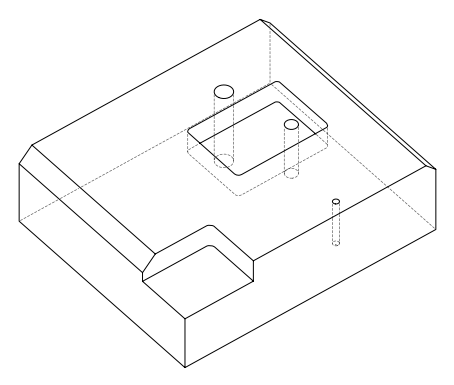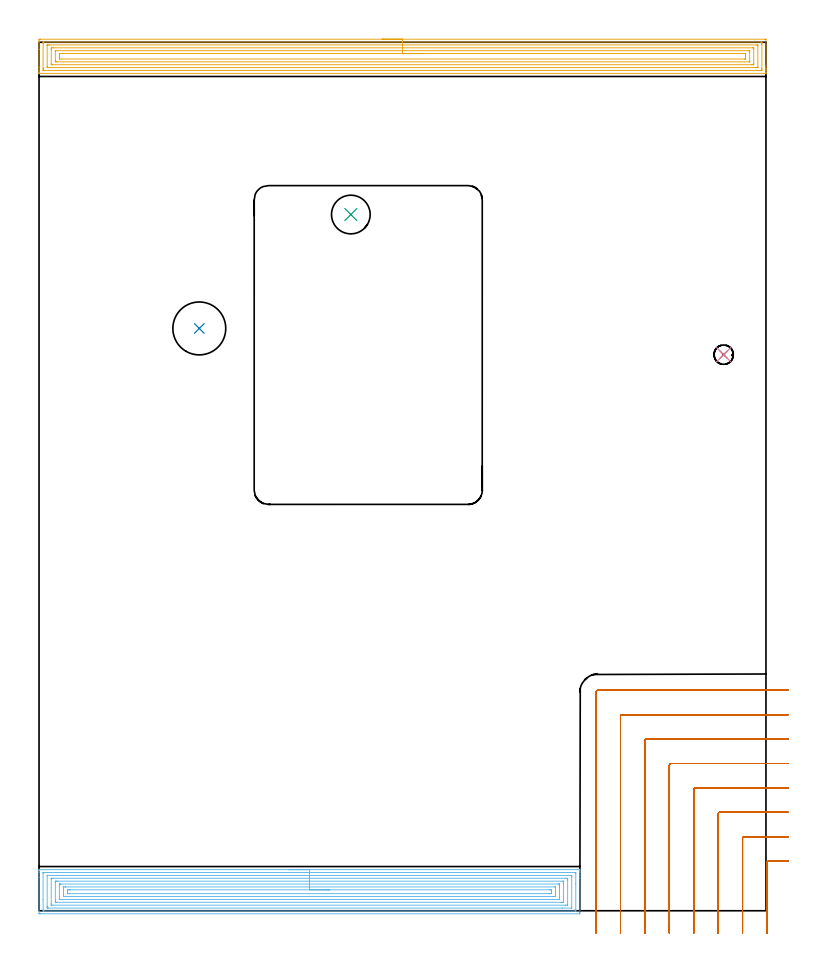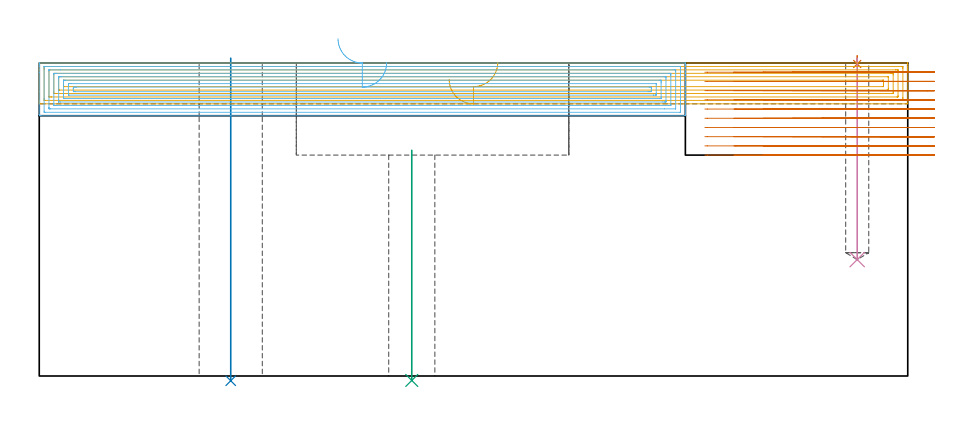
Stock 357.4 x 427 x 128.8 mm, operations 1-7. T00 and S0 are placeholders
(PLAN: 8 operations, 6 tool changes, 111.3 min)
(1 SPOT_DRILL | STEP1POCKET | NXT0321_9005460120000 | 0.03 min | 1 mm3)
(2 INDEXABLE_INSERT_DRILL_THROUGH_HOLE_FROM_SOLID | STEP1HOLE | NXT0302_023 | 0.53 min | 68312 mm3)
(3 INDEXABLE_INSERT_DRILL_THROUGH_HOLE_FROM_SOLID_1 | STEP1HOLE_1 | NXT0302_009 | 0.39 min | 36464 mm3)
(4 DRILL_BLIND_HOLE_INTO_CENTER | STEP1POCKET | UGT0301_490 | 0.33 min | 5573 mm3)
(5 AREA_MILL | FG_CHAMFER_SURFACE | UGT0205_001 | 17.5 min | 50433 mm3)
(6 AREA_MILL_1 | FG_CHAMFER_SURFACE_1 | UGT0205_001 | 17.37 min | 64495 mm3)
(7 MILL_CORNER_NOTCH_RECTANGULAR | CORNER_NOTCH_RECTANGULAR | NXT0201_012 | Follow Part, ap 4, ae 75% | 22.94 min | 401120 mm3)
(8 MILL_RECTANGULAR_POCKET | POCKET_RECTANGULAR_STRAIGHT | NXT0201_011 | Follow Part, ap 3, ae 75% | 52.2 min | 653593 mm3)
(TOOL NXT0321_9005460120000 | NC Spot Drill, 142deg, 12mm, Carbide, Uncoated | D12 PA142 FL30 Z2)
(TOOL NXT0302_023 | Index. Insert Drill 26mm [880-D2600L32-05] | D26 PA176 FL130 Z2)
(TOOL NXT0302_009 | Index. Insert Drill 19mm [880-D1900L25-05] | D19 PA176 FL95 Z2)
(TOOL UGT0301_490 | Carbide Drill 9.5 mm | D9.5 PA118 FL81 Z2)
(TOOL UGT0205_001 | Chamfer Mill 20 x 3 x 45 deg. | D20 FL50 Z2)
(TOOL NXT0201_012 | ENDMILL 16mm [2P460-1600-NA 1630] | D16 FL38 Z6)
(TOOL NXT0201_011 | ENDMILL 12mm [2P460-1200-NA 1630] | D12 FL38 Z6)
(OP 1 SPOT_DRILL)
G17 G21 G94 G90
T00 M6
G54
G17 G0 G90 X336.6 Y273.4 S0 M3
G43 Z138.8 H0
G94 G81 G98 Z128.391 F250. R131.8
G80
M5
M2
(OP 2 INDEXABLE_INSERT_DRILL_THROUGH_HOLE_FROM_SOLID)
G17 G21 G94 G90
T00 M6
G54
G17 G0 G90 X78.8 Y286.3 S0 M3
G43 Z138.8 H1
G94 G81 G98 Z-1.954 F250. R130.8
G80
M5
M2
(OP 3 INDEXABLE_INSERT_DRILL_THROUGH_HOLE_FROM_SOLID_1)
G17 G21 G94 G90
T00 M6
G54
G17 G0 G90 X153.3 Y342.3 S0 M3
G43 Z138.8 H1
G94 G81 G98 Z-1.832 F250. R92.9
G80
M5
M2
(OP 4 DRILL_BLIND_HOLE_INTO_CENTER)
G17 G21 G94 G90
T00 M6
G54
G17 G0 G90 X336.6 Y273.4 S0 M3
G43 Z138.8 H0
G94 G81 G98 Z47.9 F250. R130.8
G80
M5
M2
(OP 5 AREA_MILL)
G17 G21 G94 G90
T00 M6
G54
G17 G0 G90 X168.7 Y428.5 S1061 M3
G43 Z138.8 H0
Z122.
G94 G1 X168.738 Z121.128 F250.
X168.852 Z120.264
X169.041 Z119.412
X169.303 Z118.58
X169.637 Z117.774
X170.04 Z117.
X170.508 Z116.264
X171.04 Z115.572
X171.629 Z114.929
X172.272 Z114.34
X172.964 Z113.809
X173.7 Z113.34
X174.474 Z112.937
X175.28 Z112.603
X176.112 Z112.341
X176.964 Z112.152
X177.828 Z112.038
X178.7 Z112.
X356.791
X357.222 Y428.496 Z112.002
X357.39 Y428.492 Z112.006
X357.4 Y428.32 Z112.178
Y415.409 Z125.086
Y414.807 Z125.687
Y414.246 Z126.251
Y413.925 Z126.571
Y413.364 Z127.132
Y413.043 Z127.452
Y412.401 Z128.098
Y412.035 Z128.464
X357.394 Y411.707 Z128.784
X357.392 Y411.702 Z128.788
X357.239 Y411.7 Z128.8
X0.161
X0.008 Y411.702 Z128.788
X0.006 Y411.707 Z128.784
X0. Y412.034 Z128.465
Y412.401 Z128.098
Y413.043 Z127.452
Y414.246 Z126.251
Y414.807 Z125.687
Y423.488 Z117.009
Y427.157 Z113.34
Y427.438 Z113.059
X0.004 Y428.039 Z112.458
X0.009 Y428.491 Z112.006
X0.147 Y428.496 Z112.002
X0.609 Y428.5 Z112.
X178.7
Y427.086 Z113.414
X355.006 Y427.085 Z113.415
X355.079
X355.377 Y427.079 Z113.421
X355.39 Y426.982 Z113.518
X355.397 Y426.771 Z113.729
X355.399 Y426.275 Z114.225
X355.4 Y425.885 Z114.615
X355.399 Y413.925 Z126.575
X355.398 Y413.538 Z126.962
X355.39 Y413.147 Z127.353
X355.382 Y413.12 Z127.38
X355.364 Y413.119 Z127.381
X355.313 Y413.116 Z127.384
X355.211 Y413.115 Z127.385
X355.006 Y413.114 Z127.386
X2.394 Y413.115 Z127.385
X2.321
X2.023 Y413.121 Z127.379
X2.01 Y413.218 Z127.282
X2.003 Y413.429 Z127.071
X2.001 Y413.925 Z126.575
X2. Y414.315 Z126.185
X2.001 Y426.275 Z114.225
X2.002 Y426.662 Z113.838
X2.01 Y427.053 Z113.447
X2.018 Y427.08 Z113.42
X2.036 Y427.081 Z113.419
X2.087 Y427.084 Z113.416
X2.189 Y427.085 Z113.415
X2.394 Y427.086 Z113.414
X178.7
Y425.672 Z114.828
X352.939 Y425.671 Z114.829
X353.22 Y425.67 Z114.83
X353.314 Y425.668 Z114.832
X353.38 Y425.665 Z114.835
X353.39 Y425.57 Z114.93
X353.396 Y425.393 Z115.107
X353.399 Y425.216 Z115.284
X353.4 Y414.807 Z125.693
X353.399 Y414.631 Z125.869
X353.393 Y414.571 Z125.929
X353.387 Y414.535 Z125.965
X353.361 Y414.533 Z125.967
X353.22 Y414.531 Z125.969
X352.61 Y414.529 Z125.971
X352.328 Y414.528 Z125.972
X4.461 Y414.529 Z125.971
X4.179 Y414.53 Z125.97
X4.086 Y414.532 Z125.968
X4.02 Y414.535 Z125.965
X4.01 Y414.63 Z125.87
X4.004 Y414.807 Z125.693
X4.001 Y414.984 Z125.516
X4. Y425.393 Z115.107
X4.001 Y425.569 Z114.931
X4.007 Y425.629 Z114.871
X4.013 Y425.665 Z114.835
X4.039 Y425.667 Z114.833
X4.179 Y425.669 Z114.831
X4.79 Y425.671 Z114.829
X5.072
X178.7 Y425.672 Z114.828
Y424.257 Z116.243
X350.799
X351.28 Y424.252 Z116.248
X351.39 Y424.249 Z116.251
X351.395 Y424.058 Z116.442
X351.4 Y423.663 Z116.837
Y416.571 Z123.929
X351.39 Y416.148 Z124.352
X351.381 Y415.95 Z124.55
X351.176 Y415.946 Z124.554
X350.542 Y415.943 Z124.557
X350.286
X6.601
X6.12 Y415.948 Z124.552
X6.01 Y415.951 Z124.549
X6.005 Y416.142 Z124.358
X6. Y416.537 Z123.963
Y423.628 Z116.872
X6.01 Y424.052 Z116.448
X6.019 Y424.25 Z116.25
X6.224 Y424.254 Z116.246
X6.858 Y424.257 Z116.243
X7.114
X178.7
Y422.843 Z117.657
X348.855 Y422.842 Z117.658
X349.051 Y422.839 Z117.661
X349.39 Y422.83 Z117.67
X349.393 Y422.746 Z117.754
X349.4 Y422.111 Z118.389
X349.399 Y417.701 Z122.799
X349.395 Y417.454 Z123.046
X349.39 Y417.377 Z123.123
X349.378 Y417.364 Z123.136
X349.279 Y417.36 Z123.14
X349.149 Y417.358 Z123.142
X8.545
X8.349 Y417.361 Z123.139
X8.01 Y417.37 Z123.13
X8.007 Y417.454 Z123.046
X8. Y418.089 Z122.411
X8.001 Y422.499 Z118.001
X8.005 Y422.746 Z117.754
X8.01 Y422.823 Z117.677
X8.022 Y422.836 Z117.664
X8.121 Y422.84 Z117.66
X8.251 Y422.842 Z117.658
X178.7 Y422.843 Z117.657
Y421.429 Z119.071
X347.243 Y421.428 Z119.072
X347.323 Y421.427 Z119.073
X347.37 Y421.425 Z119.075
X347.387 Y421.423 Z119.077
X347.39 Y421.405 Z119.095
X347.396 Y420.982 Z119.518
X347.4 Y420.559 Z119.941
Y420.1 Z120.4
Y419.677 Z120.823
X347.398 Y419.218 Z121.282
X347.393 Y418.802 Z121.698
X347.387 Y418.778 Z121.722
X347.366 Y418.776 Z121.724
X347.311 Y418.773 Z121.727
X347.198 Y418.772 Z121.728
X346.972 Y418.771 Z121.729
X10.157 Y418.772 Z121.728
X10.077 Y418.773 Z121.727
X10.03 Y418.775 Z121.725
X10.013 Y418.777 Z121.723
X10.01 Y418.795 Z121.705
X10.004 Y419.218 Z121.282
X10. Y419.641 Z120.859
Y420.1 Z120.4
Y420.523 Z119.977
X10.002 Y420.982 Z119.518
X10.007 Y421.398 Z119.102
X10.013 Y421.422 Z119.078
X10.034 Y421.424 Z119.076
X10.089 Y421.427 Z119.073
X10.202 Y421.428 Z119.072
X10.428 Y421.429 Z119.071
X178.7
X179.572 Z119.109
X180.436 Z119.223
X181.288 Z119.412
X182.12 Z119.674
X182.926 Z120.008
X183.7 Z120.411
X184.436 Z120.88
X185.128 Z121.411
X185.771 Z122.
X186.36 Z122.643
X186.892 Z123.335
X187.36 Z124.071
X187.763 Z124.845
X188.097 Z125.651
X188.359 Z126.483
X188.548 Z127.335
X188.662 Z128.2
X188.7 Z129.071
G0 Z138.8
M5
M2
(OP 6 AREA_MILL_1)
G17 G21 G94 G90
T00 M6
G54
G17 G0 G90 X122.95 Y20.2 S1061 M3
G43 Z138.8 H0
G94 G1 X122.988 Z137.928 F250.
X123.102 Z137.063
X123.291 Z136.212
X123.553 Z135.38
X123.887 Z134.574
X124.29 Z133.8
X124.758 Z133.064
X125.29 Z132.372
X125.879 Z131.729
X126.522 Z131.139
X127.214 Z130.608
X127.95 Z130.14
X128.724 Z129.737
X129.53 Z129.403
X130.362 Z129.141
X131.213 Z128.952
X132.078 Z128.838
X132.95 Z128.8
X265.719
X265.89 Y20.197 Z128.788
X265.893 Y20.142 Z128.733
X265.9 Y19.718 Z128.317
Y19.435 Z128.035
Y18.713 Z127.308
Y17.46 Z126.057
Y16.038 Z124.633
Y-0.905 Z107.693
X265.898 Y-1.172 Z107.426
X265.89 Y-1.492 Z107.106
X265.57 Y-1.499 Z107.099
X0.628 Y-1.5 Z107.1
X0.328 Y-1.497 Z107.102
X0.01 Y-1.492 Z107.106
X0. Y-1.17 Z107.427
Y16.303 Z124.899
Y18.713 Z127.308
Y19.435 Z128.035
Y19.718 Z128.318
X0.007 Y20.142 Z128.733
X0.01 Y20.197 Z128.788
X0.181 Y20.2 Z128.8
X132.95
Y18.786 Z127.386
X263.484 Y18.785 Z127.385
X263.557 Y18.784 Z127.384
X263.702 Y18.779 Z127.379
X263.89 Y18.766 Z127.366
X263.892 Y18.713 Z127.313
X263.899 Y18.299 Z126.899
X263.9 Y13.274 Z121.874
Y0.464 Z109.064
X263.896 Y-0.013 Z108.587
X263.893 Y-0.064 Z108.536
X263.891 Y-0.073 Z108.527
X263.87 Y-0.079 Z108.521
X263.775 Y-0.082 Z108.518
X263.63 Y-0.085 Z108.515
X2.416
X2.343 Y-0.084 Z108.516
X2.198 Y-0.079 Z108.521
X2.01 Y-0.066 Z108.534
X2.008 Y-0.013 Z108.587
X2.001 Y0.401 Z109.001
X2. Y5.426 Z114.026
Y18.236 Z126.836
X2.004 Y18.713 Z127.313
X2.007 Y18.764 Z127.364
X2.009 Y18.773 Z127.373
X2.03 Y18.779 Z127.379
X2.125 Y18.782 Z127.382
X2.27 Y18.785 Z127.385
X132.95 Y18.786 Z127.386
Y17.371 Z125.971
X261.253
X261.696 Y17.37 Z125.97
X261.843 Y17.367 Z125.967
X261.887 Y17.365 Z125.965
X261.894 Y17.269 Z125.869
X261.898 Y17.133 Z125.733
X261.9 Y16.93 Z125.53
Y16.726 Z125.326
X261.899 Y1.568 Z110.168
X261.89 Y1.364 Z109.964
X261.881 Y1.335 Z109.935
X261.861 Y1.332 Z109.932
X261.806 Y1.329 Z109.929
X257.27 Y1.328 Z109.928
X4.647 Y1.329 Z109.929
X4.204 Y1.33 Z109.93
X4.057 Y1.333 Z109.933
X4.013 Y1.335 Z109.935
X4.006 Y1.431 Z110.031
X4.002 Y1.567 Z110.167
X4. Y1.77 Z110.37
Y1.974 Z110.574
X4.001 Y17.132 Z125.732
X4.01 Y17.336 Z125.936
X4.019 Y17.365 Z125.965
X4.039 Y17.368 Z125.968
X4.094 Y17.371 Z125.971
X8.664
X132.95
Y15.957 Z124.557
X259.095
X259.839 Y15.952 Z124.552
X259.879 Y15.95 Z124.55
X259.89 Y15.943 Z124.543
X259.893 Y15.919 Z124.519
X259.897 Y15.81 Z124.41
X259.899 Y15.591 Z124.191
X259.9 Y15.154 Z123.754
X259.899 Y3.112 Z111.712
X259.897 Y2.891 Z111.491
X259.893 Y2.781 Z111.381
X259.89 Y2.756 Z111.356
X259.877 Y2.75 Z111.35
X259.822 Y2.747 Z111.347
X259.013 Y2.743 Z111.343
X258.933
X6.805
X6.061 Y2.748 Z111.348
X6.021 Y2.75 Z111.35
X6.01 Y2.756 Z111.356
X6.007 Y2.781 Z111.381
X6.003 Y2.89 Z111.49
X6.001 Y3.109 Z111.709
X6. Y3.546 Z112.146
X6.001 Y15.588 Z124.188
X6.003 Y15.809 Z124.409
X6.007 Y15.919 Z124.519
X6.01 Y15.944 Z124.544
X6.023 Y15.95 Z124.55
X6.078 Y15.953 Z124.553
X6.886 Y15.957 Z124.557
X6.967
X132.95
Y14.543 Z123.143
X257.225 Y14.542 Z123.142
X257.834 Y14.539 Z123.139
X257.876 Y14.536 Z123.136
X257.89 Y14.53 Z123.13
X257.896 Y14.477 Z123.077
X257.898 Y14.254 Z122.854
X257.9 Y13.582 Z122.182
Y4.665 Z113.265
X257.898 Y4.446 Z113.046
X257.894 Y4.277 Z112.877
X257.89 Y4.194 Z112.794
X257.879 Y4.164 Z112.764
X257.804 Y4.162 Z112.762
X257.513 Y4.158 Z112.758
X257.225 Y4.157 Z112.757
X256.621
X8.675 Y4.158 Z112.758
X8.066 Y4.161 Z112.761
X8.024 Y4.164 Z112.764
X8.01 Y4.17 Z112.77
X8.004 Y4.223 Z112.823
X8.002 Y4.446 Z113.046
X8. Y5.118 Z113.718
Y14.035 Z122.635
X8.002 Y14.254 Z122.854
X8.006 Y14.423 Z123.023
X8.01 Y14.506 Z123.106
X8.021 Y14.536 Z123.136
X8.096 Y14.538 Z123.138
X8.387 Y14.542 Z123.142
X8.675 Y14.543 Z123.143
X9.279
X132.95
Y13.129 Z121.729
X255.437 Y13.128 Z121.728
X255.673 Y13.127 Z121.727
X255.818 Y13.124 Z121.724
X255.883 Y13.122 Z121.722
X255.89 Y13.087 Z121.687
X255.897 Y12.904 Z121.504
X255.899 Y12.471 Z121.071
X255.9 Y12.009 Z120.609
X255.899 Y6.229 Z114.829
X255.897 Y5.771 Z114.371
X255.89 Y5.614 Z114.214
X255.882 Y5.578 Z114.178
X255.849 Y5.576 Z114.176
X255.767 Y5.574 Z114.174
X255.437 Y5.572 Z114.172
X255.203 Y5.571 Z114.171
X10.463 Y5.572 Z114.172
X10.227 Y5.573 Z114.173
X10.082 Y5.576 Z114.176
X10.017 Y5.578 Z114.178
X10.01 Y5.613 Z114.213
X10.003 Y5.796 Z114.396
X10. Y7.121 Z115.721
X10.001 Y12.471 Z121.071
X10.003 Y12.929 Z121.529
X10.01 Y13.086 Z121.686
X10.018 Y13.122 Z121.722
X10.051 Y13.124 Z121.724
X10.133 Y13.126 Z121.726
X10.463 Y13.128 Z121.728
X10.697 Y13.129 Z121.729
X132.95
Y11.715 Z120.315
X253.649 Y11.714 Z120.314
X253.785 Y11.711 Z120.311
X253.873 Y11.708 Z120.308
X253.891 Y11.705 Z120.305
X253.894 Y11.692 Z120.292
X253.897 Y11.663 Z120.263
X253.899 Y11.579 Z120.179
Y7.763 Z116.363
X253.892 Y7.121 Z115.721
X253.89 Y7.002 Z115.602
X253.778 Y6.992 Z115.592
X253.649 Y6.99 Z115.59
X252.89 Y6.986 Z115.586
X252.755 Y6.985 Z115.585
X12.251 Y6.986 Z115.586
X12.115 Y6.989 Z115.589
X12.027 Y6.992 Z115.592
X12.009 Y6.995 Z115.595
X12.006 Y7.008 Z115.608
X12.003 Y7.037 Z115.637
X12.001 Y7.121 Z115.721
Y10.937 Z119.537
X12.008 Y11.579 Z120.179
X12.01 Y11.698 Z120.298
X12.122 Y11.708 Z120.308
X12.251 Y11.71 Z120.31
X13.01 Y11.714 Z120.314
X13.145 Y11.715 Z120.315
X132.95
Y10.3 Z118.9
X250.967
X251.357 Y10.299 Z118.899
X251.861 Y10.293 Z118.893
X251.897 Y9.796 Z118.396
X251.899 Y9.757 Z118.357
Y8.904 Z117.504
Y8.867 Z117.467
X251.861 Y8.407 Z117.007
X251.47 Y8.402 Z117.002
X250.967 Y8.4 Z117.
X250.579
X14.933
X14.543 Y8.401 Z117.001
X14.039 Y8.407 Z117.007
X14.003 Y8.904 Z117.504
X14.001 Y8.942 Z117.542
Y9.796 Z118.396
Y9.833 Z118.433
X14.039 Y10.293 Z118.893
X14.43 Y10.298 Z118.898
X14.933 Y10.3 Z118.9
X15.321
X132.95
X133.822 Z118.938
X134.686 Z119.052
X135.538 Z119.241
X136.37 Z119.503
X137.176 Z119.837
X137.95 Z120.24
X138.686 Z120.709
X139.378 Z121.24
X140.021 Z121.829
X140.61 Z122.473
X141.141 Z123.165
X141.61 Z123.9
X142.013 Z124.674
X142.347 Z125.48
X142.609 Z126.312
X142.798 Z127.164
X142.912 Z128.029
X142.95 Z128.9
G0 Z138.8
M5
M2
(OP 7 MILL_CORNER_NOTCH_RECTANGULAR)
G17 G21 G94 G90
T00 M6
G54
G17 G0 G90 X368.4 Y24.4 S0 M3
G43 Z138.8 H1
Z125.01
G94 G1 X365.4 F250.
X358.694 F500.
G3 X357.9 Y23.606 R0.8
G1 Y-7.746
Y-7.984
X357.891 Y-10.984 F250.
G0 Z138.8
X368.4 Y36.4
Z125.01
G1 X365.4
X346.694 F500.
G3 X345.9 Y35.606 R0.8
G1 Y-7.746
Y-8.
X345.889 Y-11. F250.
G0 Z138.8
X368.4 Y48.4
Z125.01
G1 X365.4
X334.694 F500.
G3 X333.9 Y47.606 R0.8
G1 Y-7.746
X333.899 Y-8.
X333.887 Y-11. F250.
G0 Z138.8
X368.4 Y60.4
Z125.01
G1 X365.4
X322.695 F500.
G3 X321.9 Y59.605 R0.8
G1 Y-7.746
X321.899 Y-8.
X321.883 Y-11. F250.
G0 Z138.8
X368.4 Y72.4
Z125.01
G1 X365.4
X310.695 F500.
G3 X309.9 Y71.605 R0.8
G1 Y-7.746
X309.899 Y-8.
X309.878 Y-11. F250.
G0 Z138.8
X368.4 Y84.4
Z125.01
G1 X365.4
X298.695 F500.
G3 X297.9 Y83.605 R0.8
G1 Y-7.746
G2 X297.899 Y-8. R24.
G1 X297.867 Y-11. F250.
G0 Z138.8
X368.4 Y96.4
Z125.01
G1 X365.4
X286.696 F500.
G3 X285.9 Y95.604 R0.8
G1 Y-7.746
G2 X285.897 Y-8. R12.
G1 X285.834 Y-10.999 F250.
G0 Z138.8
X368.4 Y108.4
Z125.01
G1 X365.4
X274.9 F500.
G3 X273.9 Y107.4 R1.
G1 Y-7.746
Y-10.746 F250.
G0 Z138.8
X368.4 Y24.4
Z121.22
G1 X365.4
X358.694 F500.
G3 X357.9 Y23.606 R0.8
G1 Y-7.746
Y-7.984
X357.891 Y-10.984 F250.
G0 Z138.8
X368.4 Y36.4
Z121.22
G1 X365.4
X346.694 F500.
G3 X345.9 Y35.606 R0.8
G1 Y-7.746
Y-8.
X345.889 Y-11. F250.
G0 Z138.8
X368.4 Y48.4
Z121.22
G1 X365.4
X334.694 F500.
G3 X333.9 Y47.606 R0.8
G1 Y-7.746
X333.899 Y-8.
X333.887 Y-11. F250.
G0 Z138.8
X368.4 Y60.4
Z121.22
G1 X365.4
X322.695 F500.
G3 X321.9 Y59.605 R0.8
G1 Y-7.746
X321.899 Y-8.
X321.883 Y-11. F250.
G0 Z138.8
X368.4 Y72.4
Z121.22
G1 X365.4
X310.695 F500.
G3 X309.9 Y71.605 R0.8
G1 Y-7.746
X309.899 Y-8.
X309.878 Y-11. F250.
G0 Z138.8
X368.4 Y84.4
Z121.22
G1 X365.4
X298.695 F500.
G3 X297.9 Y83.605 R0.8
G1 Y-7.746
G2 X297.899 Y-8. R24.
G1 X297.867 Y-11. F250.
G0 Z138.8
X368.4 Y96.4
Z121.22
G1 X365.4
X286.696 F500.
G3 X285.9 Y95.604 R0.8
G1 Y-7.746
G2 X285.897 Y-8. R12.
G1 X285.834 Y-10.999 F250.
G0 Z138.8
X368.4 Y108.4
Z121.22
G1 X365.4
X274.9 F500.
G3 X273.9 Y107.4 R1.
G1 Y-7.746
Y-10.746 F250.
G0 Z138.8
X368.4 Y24.4
Z117.43
G1 X365.4
X358.694 F500.
G3 X357.9 Y23.606 R0.8
G1 Y-7.746
Y-7.984
X357.891 Y-10.984 F250.
G0 Z138.8
X368.4 Y36.4
Z117.43
G1 X365.4
X346.694 F500.
G3 X345.9 Y35.606 R0.8
G1 Y-7.746
Y-8.
X345.889 Y-11. F250.
G0 Z138.8
X368.4 Y48.4
Z117.43
G1 X365.4
X334.694 F500.
G3 X333.9 Y47.606 R0.8
G1 Y-7.746
X333.899 Y-8.
X333.887 Y-11. F250.
G0 Z138.8
X368.4 Y60.4
Z117.43
G1 X365.4
X322.695 F500.
G3 X321.9 Y59.605 R0.8
G1 Y-7.746
X321.899 Y-8.
X321.883 Y-11. F250.
G0 Z138.8
X368.4 Y72.4
Z117.43
G1 X365.4
X310.695 F500.
G3 X309.9 Y71.605 R0.8
G1 Y-7.746
X309.899 Y-8.
X309.878 Y-11. F250.
G0 Z138.8
X368.4 Y84.4
Z117.43
G1 X365.4
X298.695 F500.
G3 X297.9 Y83.605 R0.8
G1 Y-7.746
G2 X297.899 Y-8. R24.
G1 X297.867 Y-11. F250.
G0 Z138.8
X368.4 Y96.4
Z117.43
G1 X365.4
X286.696 F500.
G3 X285.9 Y95.604 R0.8
G1 Y-7.746
G2 X285.897 Y-8. R12.
G1 X285.834 Y-10.999 F250.
G0 Z138.8
X368.4 Y108.4
Z117.43
G1 X365.4
X274.9 F500.
G3 X273.9 Y107.4 R1.
G1 Y-7.746
Y-10.746 F250.
G0 Z138.8
X368.4 Y24.4
Z113.64
G1 X365.4
X358.694 F500.
G3 X357.9 Y23.606 R0.8
G1 Y-7.984
Y-10.984 F250.
G0 Z138.8
X368.4 Y36.4
Z113.64
G1 X365.4
X346.694 F500.
G3 X345.9 Y35.606 R0.8
G1 Y-8.
Y-11. F250.
G0 Z138.8
X368.4 Y48.4
Z113.64
G1 X365.4
X334.694 F500.
G3 X333.9 Y47.606 R0.8
G1 Y-8.
Y-11. F250.
G0 Z138.8
X368.4 Y60.4
Z113.64
G1 X365.4
X322.695 F500.
G3 X321.9 Y59.605 R0.8
G1 Y-8.
Y-11. F250.
G0 Z138.8
X368.4 Y72.4
Z113.64
G1 X365.4
X310.695 F500.
G3 X309.9 Y71.605 R0.8
G1 Y-8.
Y-11. F250.
G0 Z138.8
X368.4 Y84.4
Z113.64
G1 X365.4
X298.695 F500.
G3 X297.9 Y83.605 R0.8
G1 Y-8.
Y-11. F250.
G0 Z138.8
X368.4 Y96.4
Z113.64
G1 X365.4
X286.696 F500.
G3 X285.9 Y95.604 R0.8
G1 Y-8.
Y-11. F250.
G0 Z138.8
X368.4 Y108.4
Z113.64
G1 X365.4
X274.9 F500.
G3 X273.9 Y107.4 R1.
G1 Y-8.
Y-11. F250.
G0 Z138.8
X368.4 Y24.4
Z109.85
G1 X365.4
X358.694 F500.
G3 X357.9 Y23.606 R0.8
G1 Y-7.984
Y-10.984 F250.
G0 Z138.8
X368.4 Y36.4
Z109.85
G1 X365.4
X346.694 F500.
G3 X345.9 Y35.606 R0.8
G1 Y-8.
Y-11. F250.
G0 Z138.8
X368.4 Y48.4
Z109.85
G1 X365.4
X334.694 F500.
G3 X333.9 Y47.606 R0.8
G1 Y-8.
Y-11. F250.
G0 Z138.8
X368.4 Y60.4
Z109.85
G1 X365.4
X322.695 F500.
G3 X321.9 Y59.605 R0.8
G1 Y-8.
Y-11. F250.
G0 Z138.8
X368.4 Y72.4
Z109.85
G1 X365.4
X310.695 F500.
G3 X309.9 Y71.605 R0.8
G1 Y-8.
Y-11. F250.
G0 Z138.8
X368.4 Y84.4
Z109.85
G1 X365.4
X298.695 F500.
G3 X297.9 Y83.605 R0.8
G1 Y-8.
Y-11. F250.
G0 Z138.8
X368.4 Y96.4
Z109.85
G1 X365.4
X286.696 F500.
G3 X285.9 Y95.604 R0.8
G1 Y-8.
Y-11. F250.
G0 Z138.8
X368.4 Y108.4
Z109.85
G1 X365.4
X274.9 F500.
G3 X273.9 Y107.4 R1.
G1 Y-8.
Y-11. F250.
G0 Z138.8
X368.4 Y24.4
Z106.06
G1 X365.4
X358.694 F500.
G3 X357.9 Y23.606 R0.8
G1 Y-7.984
Y-10.984 F250.
G0 Z138.8
X368.4 Y36.4
Z106.06
G1 X365.4
X346.694 F500.
G3 X345.9 Y35.606 R0.8
G1 Y-8.
Y-11. F250.
G0 Z138.8
X368.4 Y48.4
Z106.06
G1 X365.4
X334.694 F500.
G3 X333.9 Y47.606 R0.8
G1 Y-8.
Y-11. F250.
G0 Z138.8
X368.4 Y60.4
Z106.06
G1 X365.4
X322.695 F500.
G3 X321.9 Y59.605 R0.8
G1 Y-8.
Y-11. F250.
G0 Z138.8
X368.4 Y72.4
Z106.06
G1 X365.4
X310.695 F500.
G3 X309.9 Y71.605 R0.8
G1 Y-8.
Y-11. F250.
G0 Z138.8
X368.4 Y84.4
Z106.06
G1 X365.4
X298.695 F500.
G3 X297.9 Y83.605 R0.8
G1 Y-8.
Y-11. F250.
G0 Z138.8
X368.4 Y96.4
Z106.06
G1 X365.4
X286.696 F500.
G3 X285.9 Y95.604 R0.8
G1 Y-8.
Y-11. F250.
G0 Z138.8
X368.4 Y108.4
Z106.06
G1 X365.4
X274.9 F500.
G3 X273.9 Y107.4 R1.
G1 Y-8.
Y-11. F250.
G0 Z138.8
X368.4 Y24.4
Z102.27
G1 X365.4
X358.694 F500.
G3 X357.9 Y23.606 R0.8
G1 Y-7.984
Y-10.984 F250.
G0 Z138.8
X368.4 Y36.4
Z102.27
G1 X365.4
X346.694 F500.
G3 X345.9 Y35.606 R0.8
G1 Y-8.
Y-11. F250.
G0 Z138.8
X368.4 Y48.4
Z102.27
G1 X365.4
X334.694 F500.
G3 X333.9 Y47.606 R0.8
G1 Y-8.
Y-11. F250.
G0 Z138.8
X368.4 Y60.4
Z102.27
G1 X365.4
X322.695 F500.
G3 X321.9 Y59.605 R0.8
G1 Y-8.
Y-11. F250.
G0 Z138.8
X368.4 Y72.4
Z102.27
G1 X365.4
X310.695 F500.
G3 X309.9 Y71.605 R0.8
G1 Y-8.
Y-11. F250.
G0 Z138.8
X368.4 Y84.4
Z102.27
G1 X365.4
X298.695 F500.
G3 X297.9 Y83.605 R0.8
G1 Y-8.
Y-11. F250.
G0 Z138.8
X368.4 Y96.4
Z102.27
G1 X365.4
X286.696 F500.
G3 X285.9 Y95.604 R0.8
G1 Y-8.
Y-11. F250.
G0 Z138.8
X368.4 Y108.4
Z102.27
G1 X365.4
X274.9 F500.
G3 X273.9 Y107.4 R1.
G1 Y-8.
Y-11. F250.
G0 Z138.8
X368.4 Y24.4
Z98.48
G1 X365.4
X358.694 F500.
G3 X357.9 Y23.606 R0.8
G1 Y-7.984
Y-10.984 F250.
G0 Z138.8
X368.4 Y36.4
Z98.48
G1 X365.4
X346.694 F500.
G3 X345.9 Y35.606 R0.8
G1 Y-8.
Y-11. F250.
G0 Z138.8
X368.4 Y48.4
Z98.48
G1 X365.4
X334.694 F500.
G3 X333.9 Y47.606 R0.8
G1 Y-8.
Y-11. F250.
G0 Z138.8
X368.4 Y60.4
Z98.48
G1 X365.4
X322.695 F500.
G3 X321.9 Y59.605 R0.8
G1 Y-8.
Y-11. F250.
G0 Z138.8
X368.4 Y72.4
Z98.48
G1 X365.4
X310.695 F500.
G3 X309.9 Y71.605 R0.8
G1 Y-8.
Y-11. F250.
G0 Z138.8
X368.4 Y84.4
Z98.48
G1 X365.4
X298.695 F500.
G3 X297.9 Y83.605 R0.8
G1 Y-8.
Y-11. F250.
G0 Z138.8
X368.4 Y96.4
Z98.48
G1 X365.4
X286.696 F500.
G3 X285.9 Y95.604 R0.8
G1 Y-8.
Y-11. F250.
G0 Z138.8
X368.4 Y108.4
Z98.48
G1 X365.4
X274.9 F500.
G3 X273.9 Y107.4 R1.
G1 Y-8.
Y-11. F250.
G0 Z138.8
X368.4 Y24.4
Z94.69
G1 X365.4
X358.694 F500.
G3 X357.9 Y23.606 R0.8
G1 Y-7.984
Y-10.984 F250.
G0 Z138.8
X368.4 Y36.4
Z94.69
G1 X365.4
X346.694 F500.
G3 X345.9 Y35.606 R0.8
G1 Y-8.
Y-11. F250.
G0 Z138.8
X368.4 Y48.4
Z94.69
G1 X365.4
X334.694 F500.
G3 X333.9 Y47.606 R0.8
G1 Y-8.
Y-11. F250.
G0 Z138.8
X368.4 Y60.4
Z94.69
G1 X365.4
X322.695 F500.
G3 X321.9 Y59.605 R0.8
G1 Y-8.
Y-11. F250.
G0 Z138.8
X368.4 Y72.4
Z94.69
G1 X365.4
X310.695 F500.
G3 X309.9 Y71.605 R0.8
G1 Y-8.
Y-11. F250.
G0 Z138.8
X368.4 Y84.4
Z94.69
G1 X365.4
X298.695 F500.
G3 X297.9 Y83.605 R0.8
G1 Y-8.
Y-11. F250.
G0 Z138.8
X368.4 Y96.4
Z94.69
G1 X365.4
X286.696 F500.
G3 X285.9 Y95.604 R0.8
G1 Y-8.
Y-11. F250.
G0 Z138.8
X368.4 Y108.4
Z94.69
G1 X365.4
X274.9 F500.
G3 X273.9 Y107.4 R1.
G1 Y-8.
Y-11. F250.
G0 Z138.8
X368.4 Y24.4
Z90.9
G1 X365.4
X358.694 F500.
G3 X357.9 Y23.606 R0.8
G1 Y-7.984
Y-10.984 F250.
G0 Z138.8
X368.4 Y36.4
Z90.9
G1 X365.4
X346.694 F500.
G3 X345.9 Y35.606 R0.8
G1 Y-8.
Y-11. F250.
G0 Z138.8
X368.4 Y48.4
Z90.9
G1 X365.4
X334.694 F500.
G3 X333.9 Y47.606 R0.8
G1 Y-8.
Y-11. F250.
G0 Z138.8
X368.4 Y60.4
Z90.9
G1 X365.4
X322.695 F500.
G3 X321.9 Y59.605 R0.8
G1 Y-8.
Y-11. F250.
G0 Z138.8
X368.4 Y72.4
Z90.9
G1 X365.4
X310.695 F500.
G3 X309.9 Y71.605 R0.8
G1 Y-8.
Y-11. F250.
G0 Z138.8
X368.4 Y84.4
Z90.9
G1 X365.4
X298.695 F500.
G3 X297.9 Y83.605 R0.8
G1 Y-8.
Y-11. F250.
G0 Z138.8
X368.4 Y96.4
Z90.9
G1 X365.4
X286.696 F500.
G3 X285.9 Y95.604 R0.8
G1 Y-8.
Y-11. F250.
G0 Z138.8
X368.4 Y108.4
Z90.9
G1 X365.4
X274.9 F500.
G3 X273.9 Y107.4 R1.
G1 Y-8.
Y-11. F250.
G0 Z138.8
M5
M2
